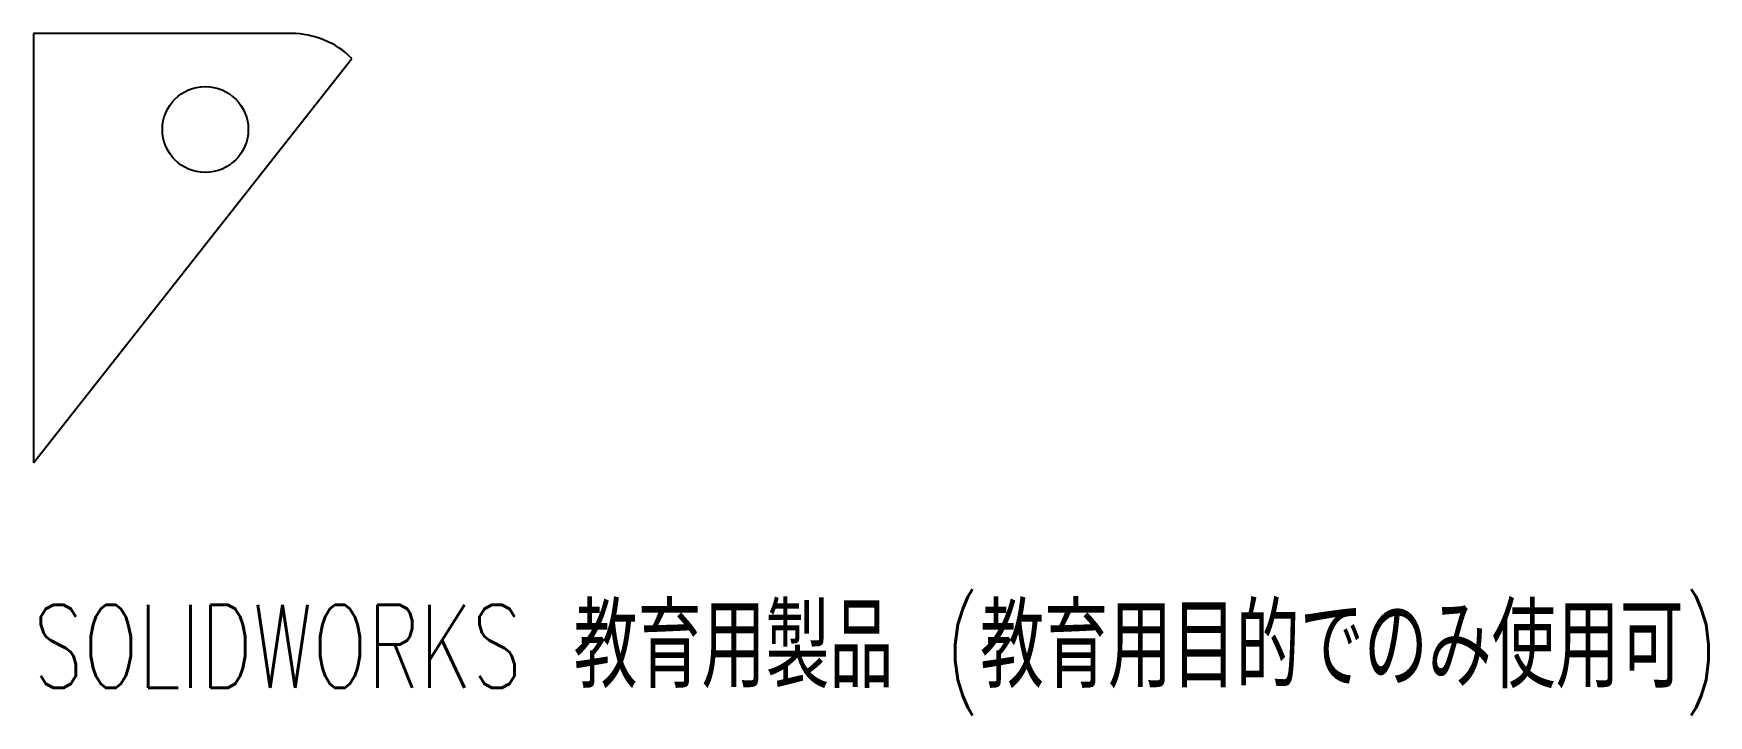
# Model space of a CAD drawing. Header units: millimetres. Extents: x 4 to 101.5, y -17.7 to 22.
import ezdxf

# ---------------------------------------------------------------- set-up
doc = ezdxf.new("R2010")
doc.units = ezdxf.units.MM
doc.styles.add('SLDTEXTSTYLE0', font='TXT', dxfattribs={"width": 0.7, "bigfont": 'bigfont'})

msp = doc.modelspace()

# ---------------------------------------------------------------- linework, layer by layer
at = {"color": 7, "linetype": 'Continuous', "lineweight": 25}
for p, q in [((4, 22), (4, -3)), ((19, 22), (4, 22)), ((4, -3), (22.536, 20.536))]:
    msp.add_line(p, q, dxfattribs=at)
msp.add_circle((14, 16.41), 2.5, dxfattribs=at)
msp.add_arc((19, 17), 5, 45, 90, dxfattribs=at)

# ---------------------------------------------------------------- texts
at = {"color": 7, "linetype": 'Continuous', "insert": (4, -11.27), "char_height": 4.83362, "attachment_point": 1, "style": 'SLDTEXTSTYLE0'}
msp.add_mtext('SOLIDWORKS 教育用製品 (教育用目的でのみ使用可)', dxfattribs=at)

doc.saveas('drawing.dxf')
